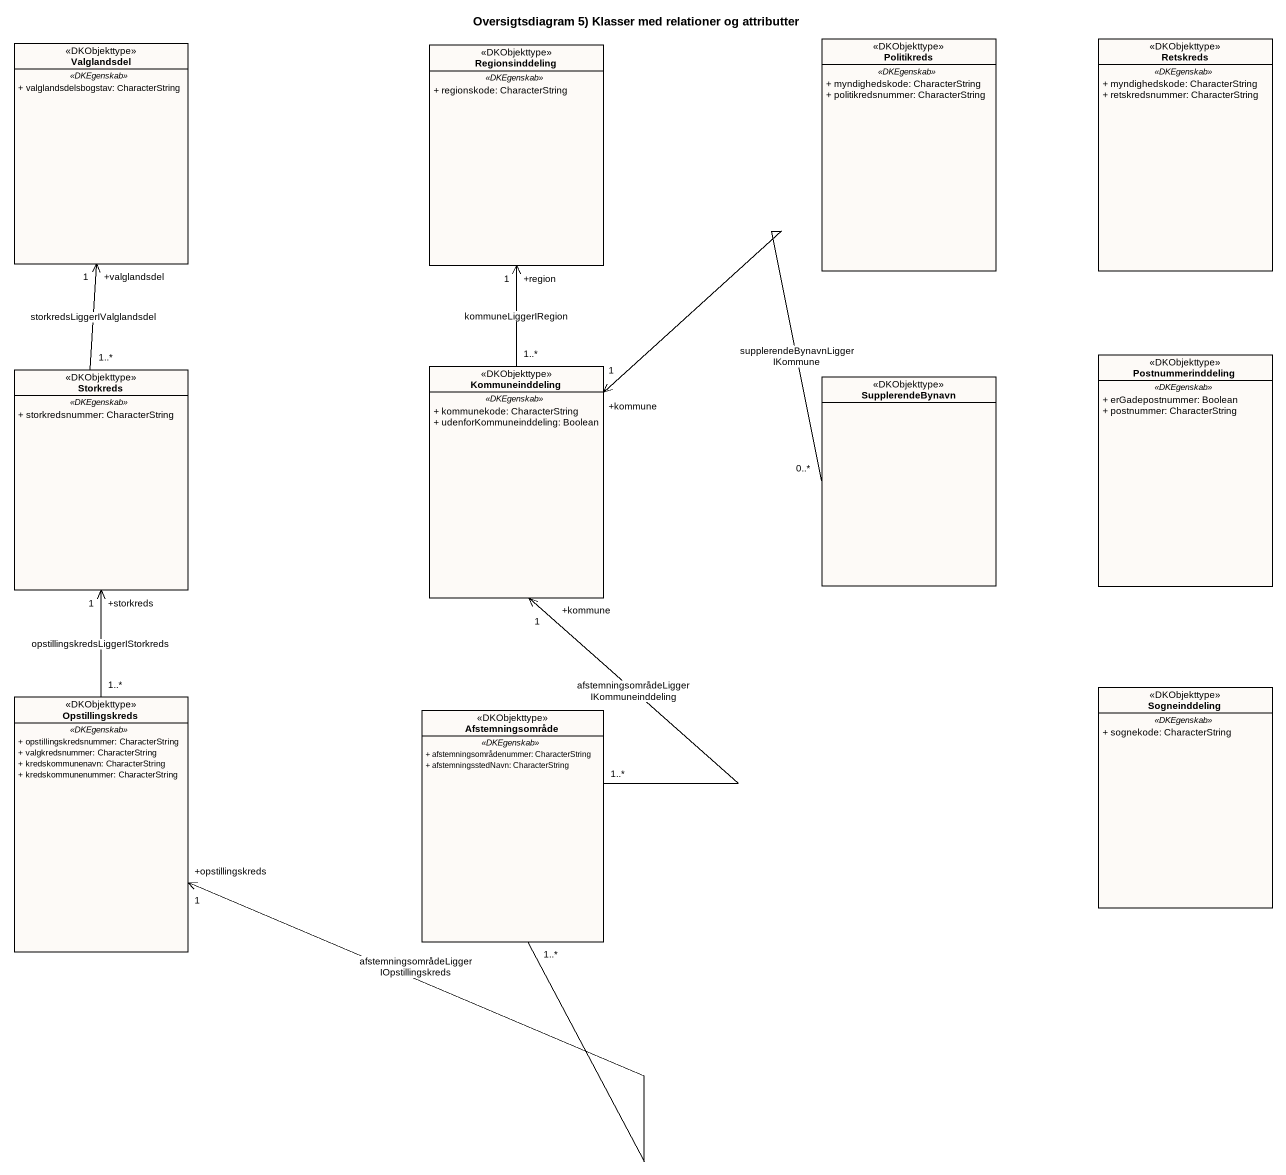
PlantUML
@startuml
title Oversigtsdiagram 5) Klasser med relationer og attributter
hide circle
hide empty members
skinparam classAttributeIconSize 0
class Valglandsdel <<DKObjekttype>> #FDFAF7 {
  .. <<DKEgenskab>> ..
  + valglandsdelsbogstav: CharacterString
}
class Regionsinddeling <<DKObjekttype>> #FDFAF7 {
  .. <<DKEgenskab>> ..
  + regionskode: CharacterString
}
class Politikreds <<DKObjekttype>> #FDFAF7 {
  .. <<DKEgenskab>> ..
  + myndighedskode: CharacterString
  + politikredsnummer: CharacterString
}
class Retskreds <<DKObjekttype>> #FDFAF7 {
  .. <<DKEgenskab>> ..
  + myndighedskode: CharacterString
  + retskredsnummer: CharacterString
}
class Storkreds <<DKObjekttype>> #FDFAF7 {
  .. <<DKEgenskab>> ..
  + storkredsnummer: CharacterString
}
class Kommuneinddeling <<DKObjekttype>> #FDFAF7 {
  .. <<DKEgenskab>> ..
  + kommunekode: CharacterString
  + udenforKommuneinddeling: Boolean
}
class Postnummerinddeling <<DKObjekttype>> #FDFAF7 {
  .. <<DKEgenskab>> ..
  + erGadepostnummer: Boolean
  + postnummer: CharacterString
}
class SupplerendeBynavn <<DKObjekttype>> #FDFAF7
class Sogneinddeling <<DKObjekttype>> #FDFAF7 {
  .. <<DKEgenskab>> ..
  + sognekode: CharacterString
}
class Opstillingskreds <<DKObjekttype>> #FDFAF7 {
  .. <<DKEgenskab>> ..
  + opstillingskredsnummer: CharacterString
  + valgkredsnummer: CharacterString
  + kredskommunenavn: CharacterString
  + kredskommunenummer: CharacterString
}
class Afstemningsområde <<DKObjekttype>> #FDFAF7 {
  .. <<DKEgenskab>> ..
  + afstemningsområdenummer: CharacterString
  + afstemningsstedNavn: CharacterString
}
Storkreds "1..*" -up-> "+valglandsdel\n1" Valglandsdel : storkredsLiggerIValglandsdel
Kommuneinddeling "1..*" -up-> "+region\n1" Regionsinddeling : kommuneLiggerIRegion
SupplerendeBynavn "0..*" -left-> "+kommune\n1" Kommuneinddeling : supplerendeBynavnLiggerIKommune
Opstillingskreds "1..*" -up-> "+storkreds\n1" Storkreds : opstillingskredsLiggerIStorkreds
Afstemningsområde "1..*" -up-> "+kommune\n1" Kommuneinddeling : afstemningsområdeLiggerIKommuneinddeling
Afstemningsområde "1..*" -left-> "+opstillingskreds\n1" Opstillingskreds : afstemningsområdeLiggerIOpstillingskreds
@enduml
